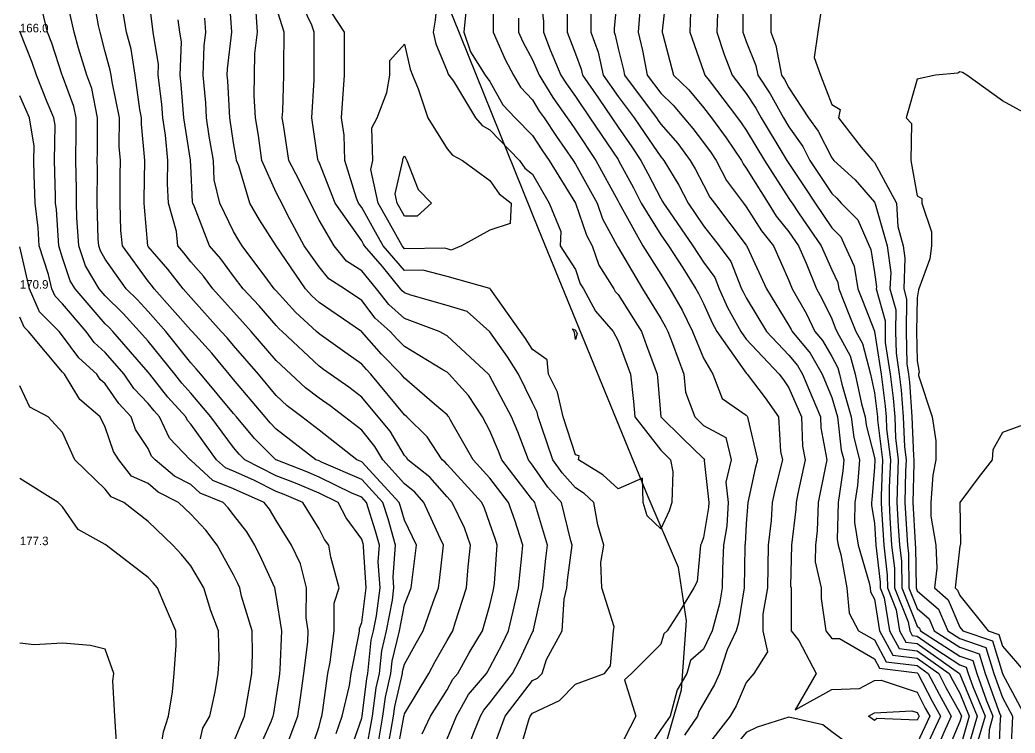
# Model space of a CAD drawing. Extents: x 0 to 495, y 0 to 595.
# Drawn here: x 0 to 116.5, y 398 to 481.4 of the extents above; entities that cross this region are included whole.
import ezdxf

# ---------------------------------------------------------------- set-up
doc = ezdxf.new("R2010")
doc.units = 0
for name, color, linetype in [('CONTOURS_MAJEURES', 3, 'CONTINUOUS'), ('CONTOURS_MINEURES', 8, 'CONTINUOUS'), ('PARCELLE', 4, 'CONTINUOUS'), ('POINTS_COTES', 7, 'CONTINUOUS')]:
    doc.layers.add(name, color=color, linetype=linetype)

msp = doc.modelspace()

# ---------------------------------------------------------------- linework, layer by layer
at = {"layer": 'CONTOURS_MAJEURES'}
for points in [[(40.458, 395.462), (41.265, 399.997), (41.68, 403.319), (42.073, 405.004), (42.341, 407.658), (42.915, 410.001), (43.587, 413.587), (43.776, 414.997), (43.683, 416.314), (43.951, 420.004), (43.081, 423.085), (42.473, 425.001), (39.996, 427.675), (35.277, 429.723), (35.003, 429.856), (34.904, 429.898), (34.649, 429.997), (30, 433.584), (29.29, 434.295), (28.69, 435.005), (24.997, 439.402), (24.499, 440.001), (22.446, 442.445), (20.142, 444.998), (20.004, 445.15), (15.725, 450.005), (15.408, 450.411), (15.001, 450.882), (11.993, 455.001), (11.83, 456.831), (11.722, 459.998), (11.75, 463.252), (11.775, 465.005), (11.627, 466.632), (11.653, 470.002), (10.78, 474.217), (10.671, 474.998), (10.584, 475.583), (9.998, 477.723), (9.391, 479.995), (9.213, 480.78), (8.465, 485.002)], [(50.002, 397.365), (51.106, 399.997), (52.485, 402.519), (54.604, 405.004), (54.745, 405.264), (55.005, 405.689), (56.492, 408.513), (57.19, 410.001), (57.729, 412.271), (58.367, 414.997), (58.745, 418.749), (58.839, 420.004), (57.919, 422.921), (57.197, 425.001), (55.005, 427.822), (53.036, 429.997), (50.377, 434.629), (50.181, 435.005), (50.11, 435.113), (50.002, 435.232), (48.501, 436.504), (44.999, 439.549), (44.626, 440.001), (42.332, 442.334), (39.996, 444.978), (39.984, 444.986), (39.969, 444.998), (35.003, 448.403), (34.168, 449.169), (33.415, 450.005), (30, 455.001), (28.05, 458.05), (26.89, 459.998), (25.622, 464.379), (25.338, 465.005), (25.298, 465.306), (24.997, 467.057), (24.549, 470.002), (24.315, 474.316), (24.251, 474.998), (24.282, 475.714), (24.8, 479.995), (24.475, 484.479)], [(60.862, 485.002), (61.266, 481.264), (61.266, 479.995), (62.039, 477.956), (63.32, 474.998), (63.954, 473.953), (65.001, 472.481), (66.677, 470.002), (70.004, 465.1), (70.043, 465.044), (70.069, 465.005), (71.787, 461.786), (72.706, 459.998), (74.996, 456.292), (75.885, 455.001), (77.56, 452.441), (79.102, 450.005), (79.426, 449.431), (80, 448.257), (80.997, 445.995), (81.55, 444.998), (85.003, 440.121), (85.115, 440.001), (87.223, 437.227), (88.77, 435.005), (89.016, 430.98), (89.244, 429.997), (88.394, 426.603), (88.044, 425.001), (87.9, 422.904), (87.56, 420.004), (87.512, 417.487), (87.472, 414.997), (86.93, 411.93), (86.93, 410.001), (87.488, 407.513), (85.904, 405.004), (85.003, 403.928), (83.808, 401.192), (83.117, 399.997), (80, 395.974)], [(75.724, 485.002), (75.164, 480.163), (75.159, 479.995), (75.247, 479.745), (76.505, 474.998), (78.274, 473.275), (80, 471.216), (80.933, 470.002), (82.651, 467.654), (84.427, 465.005), (84.623, 464.625), (85.003, 464.122), (87.562, 459.998), (88.498, 458.5), (89.995, 456.66), (91.13, 455.001), (92.025, 452.975), (93.213, 450.005), (93.86, 448.866), (94.998, 446.48), (95.422, 445.422), (95.586, 444.998), (97.161, 442.161), (97.73, 440.001), (98.483, 436.521), (98.926, 435.005), (99.039, 434.041), (100.002, 430.249), (100.034, 429.997), (100.002, 429.144), (99.712, 425.29), (99.67, 425.001), (99.661, 424.66), (100.002, 422.574), (100.168, 420.004), (100.679, 415.675), (100.688, 414.997), (101.152, 413.848), (101.773, 410.001), (102.902, 407.9), (105.005, 407.642), (108.738, 405.004), (109.165, 404.17), (109.997, 402.685), (111.105, 399.997), (109.997, 396.166)], [(93.975, 483.978), (93.363, 479.995), (92.938, 477.055), (93.673, 474.998), (94.998, 471.55), (95.981, 470.983), (95.79, 470.002), (98.438, 466.567), (99.776, 465.005), (99.894, 464.898), (100.002, 464.772), (102.579, 459.998), (102.729, 457.274), (103.381, 455.001), (103.574, 453.573), (103.425, 450.005), (103.771, 448.77), (103.706, 444.998), (103.781, 441.224), (103.97, 440.001), (104.087, 439.085), (104.393, 435.005), (104.558, 430.444), (104.615, 429.997), (104.6, 429.593), (104.506, 425.001), (104.768, 420.241), (104.783, 420.004), (104.807, 419.806), (104.875, 414.997), (105.005, 414.676), (107.512, 412.51), (108.584, 410.001), (109.997, 409.085), (113.037, 408.04), (113.977, 405.004), (115, 402.167), (116.152, 399.997), (115.961, 395.959)], [(45.671, 475.669), (45.953, 474.998), (46.595, 473.404), (47.726, 470.002), (50.002, 466.368), (50.625, 465.628), (51.803, 465.005), (55.005, 462.649), (56.088, 461.084), (57.501, 459.998), (57.37, 457.631), (55.005, 456.842), (51.67, 455.001), (50.475, 454.529), (50.002, 454.661), (49.732, 454.732), (44.999, 454.684), (44.724, 455.001), (43.039, 458.04), (41.926, 459.998), (41.062, 463.938), (41.312, 465.005), (41.178, 468.821), (41.802, 470.002), (42.952, 472.954), (43.293, 474.998), (43.293, 476.701), (44.999, 478.625), (45.671, 475.669)], [(27.474, 395), (29.389, 399.387), (29.649, 399.997), (29.698, 400.299), (30, 402.1), (30.361, 404.643), (30.411, 405.004), (30.468, 405.472), (30.664, 410.001), (30, 414.132), (29.817, 414.997), (28.328, 418.331), (27.477, 420.004), (26.549, 421.555), (24.997, 423.547), (24.368, 424.371), (23.78, 425.001), (21.103, 426.101), (20.004, 427.11), (18.079, 428.074), (15.821, 429.997), (15.419, 430.415), (15.001, 431.298), (13.535, 433.537), (13.034, 435.005), (11.565, 436.569), (9.998, 438.862), (9.383, 439.387), (9.012, 440.001), (6.902, 441.906), (4.995, 444.509), (4.583, 444.998), (2.313, 447.316), (1.143, 450.005), (0.002, 454.89)], [(64.805, 444.998), (64.672, 445.327), (65.001, 445.162), (65.059, 445.055), (65.109, 444.998), (65.222, 444.776), (65.001, 444.072), (64.92, 444.917), (64.805, 444.998)], [(99.292, 399.997), (100.002, 400.378), (104.375, 400.627), (105.005, 400.413), (105.145, 400.138), (105.225, 399.997), (105.005, 399.527), (100.282, 399.717), (100.002, 399.492), (99.292, 399.997)]]:
    msp.add_lwpolyline(points, dxfattribs=at)
at = {"layer": 'CONTOURS_MINEURES'}
for points in [[(38.776, 396.221), (39.996, 399.756), (40.038, 399.997), (40.59, 404.41), (40.729, 405.004), (41.12, 408.878), (41.395, 410.001), (41.716, 411.719), (42.157, 414.997), (41.939, 418.059), (42.081, 420.004), (41.622, 421.629), (40.553, 425.001), (39.996, 425.602), (38.935, 426.062), (35.003, 427.974), (33.578, 428.574), (30, 429.97), (29.945, 429.997), (27.471, 432.474), (25.333, 435.005), (24.997, 435.404), (21.182, 440.001), (20.644, 440.641), (20.004, 441.35), (17.085, 444.998), (15.001, 447.331), (13.72, 448.723), (12.434, 450.005), (9.998, 453.468), (9.418, 454.422), (9.225, 455.001), (9.17, 455.828), (9.048, 459.998), (9.078, 464.085), (9.053, 465.005), (9.067, 465.935), (9.097, 470.002), (8.414, 473.416), (7.825, 474.998), (6.855, 478.136), (6.359, 479.995), (5.289, 484.707)], [(40.458, 395.462), (41.265, 399.997), (41.68, 403.319), (42.073, 405.004), (42.341, 407.658), (42.915, 410.001), (43.587, 413.587), (43.776, 414.997), (43.683, 416.314), (43.951, 420.004), (43.081, 423.085), (42.473, 425.001), (39.996, 427.675), (35.277, 429.723), (35.003, 429.856), (34.904, 429.898), (34.649, 429.997), (30, 433.584), (29.29, 434.295), (28.69, 435.005), (24.997, 439.402), (24.499, 440.001), (22.446, 442.445), (20.142, 444.998), (20.004, 445.15), (15.725, 450.005), (15.408, 450.411), (15.001, 450.882), (11.993, 455.001), (11.83, 456.831), (11.722, 459.998), (11.75, 463.252), (11.775, 465.005), (11.627, 466.632), (11.653, 470.002), (10.78, 474.217), (10.671, 474.998), (10.584, 475.583), (9.998, 477.723), (9.391, 479.995), (9.213, 480.78), (8.465, 485.002)], [(42.808, 395), (43.44, 398.44), (43.717, 399.997), (43.86, 401.137), (44.763, 405.004), (44.785, 405.218), (44.999, 406.09), (46.397, 408.605), (47.188, 410.001), (48.352, 413.349), (49.005, 414.997), (49.116, 415.884), (49.573, 420.004), (49.178, 420.827), (47.268, 425.001), (46.21, 426.21), (44.999, 427.16), (42.469, 429.997), (41.554, 431.557), (39.996, 433.44), (37.978, 435.005), (36.292, 436.295), (35.003, 437.196), (33.406, 438.406), (31.704, 440.001), (30, 441.598), (27.065, 444.998), (26.101, 446.103), (24.997, 447.286), (22.562, 450.005), (21.48, 451.482), (20.004, 453.149), (19.191, 454.189), (18.489, 455.001), (18.31, 456.693), (17.376, 459.998), (17.273, 462.271), (17.309, 465.005), (17.058, 467.948), (16.739, 470.002), (16.608, 471.606), (16.172, 474.998), (16.218, 476.214), (15.593, 479.995), (15.001, 484.752)], [(50.002, 397.365), (51.106, 399.997), (52.485, 402.519), (54.604, 405.004), (54.745, 405.264), (55.005, 405.689), (56.492, 408.513), (57.19, 410.001), (57.729, 412.271), (58.367, 414.997), (58.745, 418.749), (58.839, 420.004), (57.919, 422.921), (57.197, 425.001), (55.005, 427.822), (53.036, 429.997), (50.377, 434.629), (50.181, 435.005), (50.11, 435.113), (50.002, 435.232), (48.501, 436.504), (44.999, 439.549), (44.626, 440.001), (42.332, 442.334), (39.996, 444.978), (39.984, 444.986), (39.969, 444.998), (35.003, 448.403), (34.168, 449.169), (33.415, 450.005), (30, 455.001), (28.05, 458.05), (26.89, 459.998), (25.622, 464.379), (25.338, 465.005), (25.298, 465.306), (24.997, 467.057), (24.549, 470.002), (24.315, 474.316), (24.251, 474.998), (24.282, 475.714), (24.8, 479.995), (24.475, 484.479)], [(58.251, 395), (59.558, 399.557), (59.719, 399.997), (59.998, 400.358), (63.152, 401.847), (65.001, 403.726), (68.406, 405.004), (69.132, 405.875), (69.471, 410.001), (69.543, 410.461), (68.094, 414.997), (67.979, 417.978), (68.343, 420.004), (67.625, 422.38), (67.174, 425.001), (66.049, 426.048), (65.001, 426.696), (63.449, 428.448), (62.365, 429.997), (60.985, 434.016), (60.667, 435.005), (60.54, 435.547), (59.998, 436.635), (58.351, 440.001), (57.055, 442.053), (55.005, 444.946), (54.949, 444.998), (52.357, 447.355), (50.002, 448.054), (45.765, 449.238), (44.999, 449.525), (44.745, 449.751), (44.548, 450.005), (42.416, 452.584), (40.325, 455.001), (40.208, 455.213), (39.996, 455.587), (36.913, 459.998), (35.003, 464.8), (34.936, 464.938), (34.9, 465.005), (34.882, 465.127), (34.172, 470.002), (34.433, 474.429), (34.449, 474.998), (34.418, 479.41), (34.428, 479.995), (34.161, 480.838), (32.157, 485.002)], [(48.96, 485.002), (48.586, 481.412), (48.353, 479.995), (48.658, 478.652), (50.002, 475.452), (50.119, 475.115), (50.194, 474.998), (50.728, 474.273), (53.316, 470.002), (54.088, 469.085), (55.005, 468.601), (58.469, 465.005), (59.095, 464.1), (59.998, 463.407), (61.95, 459.998), (63.316, 456.684), (63.243, 455.001), (65.001, 452.249), (65.577, 450.581), (65.944, 450.005), (67.369, 447.368), (69.441, 444.998), (70.004, 443.897), (71.057, 441.055), (71.439, 440.001), (71.808, 436.81), (71.961, 435.005), (74.996, 431.108), (75.558, 430.559), (76.137, 429.997), (76.401, 428.594), (76.31, 425.001), (75.982, 424.017), (74.996, 421.908), (73.423, 423.426), (72.952, 425.001), (72.841, 427.84), (70.004, 426.582), (68.234, 428.23), (65.372, 429.997), (65.459, 430.456), (65.001, 430.584), (63.575, 435.005), (62.9, 437.904), (61.854, 440.001), (61.692, 441.693), (59.998, 442.884), (59.18, 444.179), (58.6, 444.998), (55.069, 449.941), (55.044, 450.005), (55.046, 450.046), (55.005, 450.036), (54.983, 450.028), (50.002, 451.416), (47.159, 452.163), (44.999, 452.141), (42.525, 455.001), (41.623, 456.627), (39.996, 459.49), (39.641, 459.998), (39.406, 460.59), (38.039, 465.005), (37.947, 467.952), (37.647, 470.002), (37.779, 472.221), (37.995, 474.998), (37.995, 477.992), (37.981, 479.995), (35.003, 484.589)], [(55.351, 484.655), (55.379, 479.995), (56.804, 476.798), (57.78, 474.998), (58.57, 473.569), (59.998, 472.08), (60.783, 470.786), (61.34, 470.002), (62.786, 467.79), (64.736, 465.005), (65.001, 464.571), (67.566, 459.998), (68.193, 458.19), (69.902, 455.001), (69.928, 454.925), (70.004, 454.806), (72.847, 450.005), (74.996, 446.505), (75.54, 445.542), (75.806, 444.998), (76.383, 443.612), (77.702, 440.001), (77.888, 437.893), (78.983, 435.005), (79.497, 434.502), (80, 434.015), (82.602, 432.602), (83.246, 429.997), (82.621, 427.379), (82.875, 425.001), (82.727, 422.278), (82.351, 420.004), (82.226, 417.225), (82.192, 414.997), (81.877, 413.122), (81.025, 410.001), (80, 407.855), (78.483, 406.519), (78.035, 405.004), (76.906, 403.093), (76.078, 399.997), (74.996, 398.432), (72.731, 395)], [(60.862, 485.002), (61.266, 481.264), (61.266, 479.995), (62.039, 477.956), (63.32, 474.998), (63.954, 473.953), (65.001, 472.481), (66.677, 470.002), (70.004, 465.1), (70.043, 465.044), (70.069, 465.005), (71.787, 461.786), (72.706, 459.998), (74.996, 456.292), (75.885, 455.001), (77.56, 452.441), (79.102, 450.005), (79.426, 449.431), (80, 448.257), (80.997, 445.995), (81.55, 444.998), (85.003, 440.121), (85.115, 440.001), (87.223, 437.227), (88.77, 435.005), (89.016, 430.98), (89.244, 429.997), (88.394, 426.603), (88.044, 425.001), (87.9, 422.904), (87.56, 420.004), (87.512, 417.487), (87.472, 414.997), (86.93, 411.93), (86.93, 410.001), (87.488, 407.513), (85.904, 405.004), (85.003, 403.928), (83.808, 401.192), (83.117, 399.997), (80, 395.974)], [(69.959, 485.002), (69.552, 480.447), (69.552, 479.995), (69.674, 479.665), (70.004, 478.121), (70.621, 475.616), (70.74, 474.998), (72.925, 472.075), (74.485, 470.002), (74.694, 469.699), (74.996, 469.255), (76.976, 466.982), (78.446, 465.005), (79.041, 464.046), (80, 462.144), (80.73, 460.728), (81.28, 459.998), (85.003, 455.091), (85.037, 455.036), (85.066, 455.001), (85.116, 454.889), (87.386, 450.005), (89.995, 445.695), (90.248, 445.251), (90.369, 444.998), (92.468, 442.47), (93.885, 440.001), (94.998, 437.294), (95.667, 435.005), (96.122, 431.121), (96.407, 429.997), (96.309, 428.689), (95.769, 425.001), (95.65, 420.655), (95.756, 420.004), (96.079, 418.923), (96.784, 414.997), (97.057, 412.056), (98.125, 410.001), (100.002, 408.916), (101.369, 406.37), (105.005, 405.924), (106.306, 405.004), (107.557, 402.557), (108.992, 399.997), (108.109, 398.107), (106.789, 395)], [(75.724, 485.002), (75.164, 480.163), (75.159, 479.995), (75.247, 479.745), (76.505, 474.998), (78.274, 473.275), (80, 471.216), (80.933, 470.002), (82.651, 467.654), (84.427, 465.005), (84.623, 464.625), (85.003, 464.122), (87.562, 459.998), (88.498, 458.5), (89.995, 456.66), (91.13, 455.001), (92.025, 452.975), (93.213, 450.005), (93.86, 448.866), (94.998, 446.48), (95.422, 445.422), (95.586, 444.998), (97.161, 442.161), (97.73, 440.001), (98.483, 436.521), (98.926, 435.005), (99.039, 434.041), (100.002, 430.249), (100.034, 429.997), (100.002, 429.144), (99.712, 425.29), (99.67, 425.001), (99.661, 424.66), (100.002, 422.574), (100.168, 420.004), (100.679, 415.675), (100.688, 414.997), (101.152, 413.848), (101.773, 410.001), (102.902, 407.9), (105.005, 407.642), (108.738, 405.004), (109.165, 404.17), (109.997, 402.685), (111.105, 399.997), (109.997, 396.166)], [(84.632, 485.002), (84.618, 480.38), (84.606, 479.995), (84.704, 479.697), (85.003, 478.938), (86.137, 476.133), (86.344, 474.998), (87.791, 472.792), (89.345, 470.002), (89.995, 468.925), (91.621, 466.629), (92.456, 465.005), (93.469, 463.475), (94.998, 461.131), (95.59, 460.59), (96.099, 459.998), (98.058, 458.057), (99.374, 455.001), (99.577, 454.577), (100.002, 451.905), (100.227, 450.231), (100.218, 450.005), (101.266, 446.264), (101.245, 444.998), (101.27, 443.731), (101.848, 440.001), (102.204, 437.204), (102.369, 435.005), (102.459, 432.546), (102.783, 429.997), (102.696, 427.692), (102.641, 425.001), (102.794, 422.212), (102.937, 420.004), (103.155, 418.154), (103.2, 414.997), (105.005, 410.529), (105.288, 410.284), (105.41, 410.001), (109.997, 407.026), (111.504, 406.509), (111.969, 405.004), (113.084, 401.915), (113.874, 399.997), (113.417, 398.416), (113.281, 395)], [(64.053, 484.053), (64.053, 479.995), (65.001, 477.496), (65.68, 475.676), (65.824, 474.998), (67.701, 472.302), (69.256, 470.002), (70.004, 468.9), (71.593, 466.596), (72.676, 465.005), (73.485, 463.489), (74.996, 460.549), (75.207, 460.209), (75.314, 459.998), (76.006, 458.989), (78.752, 455.001), (80, 453.095), (81.313, 451.317), (81.841, 450.005), (82.809, 447.81), (84.369, 444.998), (85.003, 444.102), (88.855, 440.001), (89.347, 439.353), (89.995, 438.422), (91.463, 435.005), (91.591, 431.595), (91.882, 429.997), (91.028, 426.032), (90.827, 425.001), (90.798, 424.199), (90.29, 420.004), (90.196, 415.198), (90.243, 414.997), (90.243, 410.248), (90.276, 410.001), (91.143, 408.854), (93.175, 405.004), (90.723, 400.725), (94.998, 403.136), (98.238, 403.239), (100.002, 404.185), (100.775, 404.23), (105.005, 402.792), (105.949, 400.944), (106.48, 399.997), (105.005, 396.84)], [(78.522, 483.523), (78.408, 479.995), (80, 475.461), (80.114, 475.113), (80.159, 474.998), (80.658, 474.341), (83.993, 470.002), (84.419, 469.419), (85.003, 468.549), (87.124, 465.005), (89.995, 460.55), (90.215, 460.218), (90.358, 459.998), (91.121, 458.874), (93.771, 455.001), (94.998, 452.219), (95.713, 450.719), (95.827, 450.005), (97.02, 447.021), (97.805, 444.998), (98.588, 443.586), (99.533, 440.001), (100.002, 437.836), (100.322, 435.324), (100.346, 435.005), (100.359, 434.647), (100.95, 429.997), (100.792, 425.79), (100.776, 425.001), (100.821, 424.183), (101.091, 420.004), (101.504, 416.501), (101.526, 414.997), (102.556, 412.446), (102.95, 410.001), (103.668, 408.665), (105.005, 408.501), (109.955, 405.004), (109.969, 404.976), (109.997, 404.926), (112.028, 399.997), (110.821, 395.823)], [(81.657, 483.343), (81.555, 479.995), (82.409, 477.405), (83.356, 474.998), (85.003, 472.827), (86.121, 471.121), (86.745, 470.002), (89.404, 465.597), (89.758, 465.005), (89.995, 464.637), (91.842, 461.846), (93.048, 459.998), (94.998, 457.123), (96.065, 456.066), (96.524, 455.001), (97.645, 452.648), (98.065, 450.005), (98.619, 448.621), (100.002, 445.055), (100.014, 445.01), (100.014, 444.998), (100.014, 444.985), (100.787, 440.001), (101.263, 436.264), (101.357, 435.005), (101.409, 433.597), (101.866, 429.997), (101.744, 426.741), (101.708, 425.001), (101.807, 423.197), (102.014, 420.004), (102.33, 417.327), (102.363, 414.997), (103.959, 411.045), (104.128, 410.001), (104.434, 409.431), (105.005, 409.36), (107.18, 407.824), (109.997, 405.997), (110.737, 405.743), (110.966, 405.004), (111.513, 403.487), (112.951, 399.997), (112.119, 397.119)], [(93.975, 483.978), (93.363, 479.995), (92.938, 477.055), (93.673, 474.998), (94.998, 471.55), (95.981, 470.983), (95.79, 470.002), (98.438, 466.567), (99.776, 465.005), (99.894, 464.898), (100.002, 464.772), (102.579, 459.998), (102.729, 457.274), (103.381, 455.001), (103.574, 453.573), (103.425, 450.005), (103.771, 448.77), (103.706, 444.998), (103.781, 441.224), (103.97, 440.001), (104.087, 439.085), (104.393, 435.005), (104.558, 430.444), (104.615, 429.997), (104.6, 429.593), (104.506, 425.001), (104.768, 420.241), (104.783, 420.004), (104.807, 419.806), (104.875, 414.997), (105.005, 414.676), (107.512, 412.51), (108.584, 410.001), (109.997, 409.085), (113.037, 408.04), (113.977, 405.004), (115, 402.167), (116.152, 399.997), (115.961, 395.959)], [(37.009, 397.989), (37.701, 399.997), (38.567, 403.571), (38.758, 405.004), (39.722, 409.727), (39.757, 410.001), (39.759, 410.238), (39.996, 410.964), (40.538, 414.997), (40.196, 419.804), (40.211, 420.004), (40.163, 420.172), (39.996, 420.701), (38.196, 423.2), (37.248, 425.001), (35.003, 426.092), (32.253, 427.251), (30, 428.129), (26.307, 429.997), (25.652, 430.653), (24.997, 431.428), (22.361, 435.005), (20.004, 437.779), (18.955, 438.953), (18.123, 440.001), (15.001, 443.861), (14.013, 444.998), (12.087, 447.089), (9.998, 449.173), (9.277, 450.005), (7.659, 452.666), (6.881, 455.001), (6.662, 458.332), (6.614, 459.998), (6.626, 461.63), (6.532, 465.005), (6.584, 468.415), (6.596, 470.002), (6.329, 471.334), (4.995, 474.921), (4.964, 474.998), (3.738, 478.737), (3.235, 479.995), (2.608, 482.608)], [(41.949, 396.951), (42.491, 399.997), (42.77, 402.228), (43.418, 405.004), (43.563, 406.438), (44.436, 410.001), (44.999, 413.007), (45.787, 414.997), (46.257, 418.745), (46.396, 420.004), (44.999, 422.916), (44.539, 424.542), (44.394, 425.001), (39.996, 429.748), (39.422, 429.997), (35.003, 433.467), (32.992, 435.005), (31.29, 436.293), (30, 437.503), (27.91, 440.001), (24.997, 443.358), (24.249, 444.249), (23.573, 444.998), (20.004, 448.973), (19.095, 450.005), (17.299, 452.3), (15.001, 454.961), (14.971, 455.001), (14.564, 459.561), (14.549, 459.998), (14.553, 460.447), (14.617, 465.005), (14.232, 469.234), (14.238, 470.002), (14.04, 470.962), (13.474, 474.998), (13.024, 478.02), (12.484, 479.995), (11.965, 483.033)], [(51.946, 395), (53.105, 398.099), (53.901, 399.997), (54.292, 400.711), (55.005, 401.548), (57.652, 405.004), (58.461, 406.542), (59.998, 409.816), (60.099, 410.001), (60.106, 410.108), (61.21, 414.997), (61.547, 418.454), (61.757, 420.004), (60.33, 424.669), (60.248, 425.001), (60.13, 425.133), (59.998, 425.323), (56.389, 429.997), (56.008, 431.003), (55.005, 433.374), (54.151, 435.005), (52.516, 437.515), (50.254, 440.001), (50.002, 440.236), (49.497, 440.505), (44.999, 443.23), (44.122, 444.122), (43.348, 444.998), (41.573, 446.577), (39.996, 448.608), (37.972, 450.005), (36.171, 451.174), (35.003, 452.571), (33.259, 455.001), (31.336, 458.663), (30.653, 459.998), (30.438, 460.437), (30, 461.274), (28.307, 465.005), (27.917, 467.922), (27.56, 470.002), (27.4, 472.598), (27.465, 474.998), (27.507, 477.505), (27.806, 479.995), (27.636, 482.361)], [(55.005, 395.121), (56.782, 399.997), (59.998, 404.166), (60.566, 404.435), (61.126, 405.004), (61.628, 406.633), (63.468, 410.001), (63.705, 413.703), (63.997, 414.997), (64.086, 415.912), (64.64, 420.004), (64.482, 420.523), (63.375, 425.001), (61.79, 426.791), (59.998, 429.353), (59.5, 429.997), (58.262, 433.264), (57.525, 435.005), (55.005, 439.788), (54.921, 439.917), (54.844, 440.001), (50.002, 444.506), (49.081, 444.998), (44.999, 446.527), (43.159, 448.164), (41.729, 450.005), (39.996, 452.102), (38.238, 453.243), (36.768, 455.001), (35.003, 458.038), (33.999, 459.998), (32.687, 462.687), (31.473, 465.005), (30.83, 469.172), (30.71, 470.002), (30.754, 470.755), (30.875, 474.998), (30.869, 475.866), (30.941, 479.995), (30, 482.966)], [(52.226, 482.776), (51.933, 479.995), (52.725, 477.718), (54.452, 474.998), (55.005, 474.247), (56.515, 471.513), (57.964, 470.002), (59.998, 467.908), (61.146, 466.152), (61.949, 465.005), (65.001, 459.998), (66.287, 456.286), (66.976, 455.001), (67.752, 452.753), (69.505, 450.005), (69.68, 449.681), (70.004, 449.311), (72.736, 444.998), (73.347, 443.347), (74.56, 440.001), (74.605, 439.609), (74.996, 435.005), (77.527, 432.531), (80, 430.133), (80.088, 430.085), (80.109, 429.997), (80.088, 429.909), (80.611, 425.001), (80.579, 424.422), (80, 420.913), (79.772, 420.232), (79.666, 420.004), (79.241, 415.756), (78.879, 414.997), (77.168, 412.169), (75.764, 410.001), (75.356, 409.641), (74.996, 408.426), (71.577, 405.004), (70.74, 404.266), (72.097, 399.997), (70.004, 395.966)], [(66.81, 483.191), (66.81, 479.995), (67.677, 477.671), (68.247, 474.998), (70.004, 472.474), (71.865, 470.002), (73.144, 468.147), (74.996, 465.426), (75.193, 465.201), (75.338, 465.005), (77.124, 462.127), (78.197, 459.998), (80, 457.374), (81.829, 455.001), (83.177, 453.178), (84.454, 450.005), (84.622, 449.624), (85.003, 448.937), (87.369, 444.998), (89.995, 442.234), (91.009, 441.014), (91.59, 440.001), (92.701, 437.299), (93.686, 435.005), (93.734, 433.739), (94.416, 429.997), (94.256, 429.256), (93.426, 425.001), (93.306, 421.695), (93.101, 420.004), (93.063, 418.067), (93.778, 414.997), (93.778, 413.779), (94.295, 410.001), (94.998, 409.07), (95.91, 409.09), (100.002, 406.724), (100.603, 405.605), (105.005, 405.064), (105.09, 405.004), (106.753, 401.751), (107.736, 399.997), (105.748, 395.744)], [(72.545, 482.453), (72.339, 479.995), (72.865, 477.861), (73.417, 474.998), (74.996, 472.885), (76.458, 471.462), (77.681, 470.002), (78.76, 468.764), (80, 467.096), (80.883, 465.888), (81.475, 465.005), (82.676, 462.677), (84.695, 459.998), (85.003, 459.593), (86.768, 456.768), (88.205, 455.001), (89.995, 450.962), (90.378, 450.005), (92.054, 447.058), (93.037, 444.998), (93.926, 443.927), (94.998, 442.06), (95.733, 440.735), (95.927, 440.001), (96.183, 438.818), (97.296, 435.005), (97.58, 432.581), (98.236, 429.997), (98.01, 426.989), (97.719, 425.001), (97.655, 422.658), (98.089, 420.004), (99.403, 415.596), (99.511, 414.997), (99.552, 414.548), (100.002, 413.684), (100.596, 410.001), (102.135, 407.135), (105.005, 406.783), (107.522, 405.004), (108.361, 403.363), (109.997, 400.445), (110.182, 399.997), (109.997, 399.358), (108.145, 395)], [(44.025, 395), (44.932, 399.93), (44.944, 399.997), (44.95, 400.046), (44.999, 400.256), (47.845, 405.004), (48.615, 406.389), (50.002, 408.836), (50.413, 409.59), (50.664, 410.001), (50.929, 410.927), (52.266, 414.997), (52.468, 417.465), (52.75, 420.004), (52.02, 422.019), (50.604, 425.001), (50.002, 425.663), (47.978, 427.976), (45.401, 429.997), (45.242, 430.241), (44.999, 430.476), (43.325, 433.33), (41.939, 435.005), (39.996, 437.32), (38.477, 438.481), (36.304, 440.001), (35.547, 440.545), (35.003, 440.929), (30.683, 444.998), (30.326, 445.324), (30, 445.687), (27.989, 447.993), (26.111, 450.005), (24.997, 451.463), (23.501, 453.505), (22.177, 455.001), (20.436, 459.566), (20.225, 459.998), (20.183, 460.177), (20.004, 464.379), (19.977, 464.978), (19.978, 465.005), (19.975, 465.034), (19.203, 470.002), (18.887, 473.883), (18.744, 474.998), (18.894, 478.886), (18.711, 479.995), (18.526, 481.474)], [(47.067, 397.931), (48.062, 399.997), (50.002, 403.088), (50.679, 404.326), (51.257, 405.004), (52.579, 407.427), (54.151, 410.001), (55.005, 412.986), (55.391, 414.611), (55.481, 414.997), (55.535, 415.528), (55.867, 420.004), (55.66, 420.66), (55.005, 422.546), (54.352, 424.349), (54.042, 425.001), (50.002, 429.448), (49.746, 429.741), (49.419, 429.997), (47.677, 432.678), (45.271, 435.005), (44.999, 435.242), (41.078, 440.001), (40.542, 440.546), (39.996, 441.164), (37.766, 442.766), (35.003, 444.714), (34.702, 444.998), (32.247, 447.247), (30, 449.741), (29.877, 449.882), (29.763, 450.005), (28.999, 451.004), (26.029, 455.001), (25.627, 455.631), (24.997, 456.689), (23.385, 459.998), (22.737, 462.738), (22.64, 465.005), (22.164, 467.84), (21.836, 470.002), (21.741, 471.74), (21.439, 474.998), (21.583, 478.415), (21.774, 479.995), (21.654, 481.65)], [(58.358, 481.639), (58.368, 479.995), (58.871, 478.867), (59.998, 476.791), (60.774, 474.998), (62.368, 472.369), (64.052, 470.002), (64.427, 469.428), (65.001, 468.608), (67.409, 465.005), (70.004, 460.242), (70.089, 460.083), (70.133, 459.998), (70.341, 459.66), (72.915, 455.001), (74.996, 451.687), (76.061, 450.005), (77.483, 447.487), (78.698, 444.998), (80, 441.875), (81.089, 440.001), (82.173, 437.175), (85.003, 435.226), (85.098, 435.1), (85.165, 435.005), (85.176, 434.831), (86.299, 429.997), (86.039, 428.96), (85.175, 425.001), (85.003, 422.503), (84.874, 420.133), (84.853, 420.004), (84.846, 419.847), (84.771, 414.997), (84.086, 410.916), (83.836, 410.001), (82.77, 407.771), (81.86, 405.004), (81.294, 403.708), (80, 401.472), (79.452, 400.545), (79.306, 399.997), (77.759, 397.759)], [(87.867, 482.129), (87.86, 479.995), (88.475, 478.473), (89.11, 474.998), (89.461, 474.463), (89.995, 473.504), (92.283, 470.002), (93.408, 468.414), (94.998, 465.321), (95.269, 465.005), (97.742, 462.744), (100.002, 460.114), (100.064, 459.998), (100.068, 459.931), (101.483, 455.001), (101.901, 451.902), (101.822, 450.005), (102.519, 447.517), (102.475, 444.998), (102.525, 442.477), (102.909, 440.001), (103.146, 438.145), (103.381, 435.005), (103.508, 431.495), (103.699, 429.997), (103.648, 428.642), (103.573, 425.001), (103.781, 421.226), (103.86, 420.004), (103.981, 418.98), (104.038, 414.997), (105.005, 412.602), (106.4, 411.397), (106.997, 410.001), (109.997, 408.056), (112.271, 407.275), (112.973, 405.004), (114.655, 400.343), (114.797, 399.997), (114.715, 399.712), (114.527, 395)], [(33.718, 395), (35.003, 398.792), (35.242, 399.758), (35.324, 399.997), (35.427, 400.422), (36.037, 405.004), (36.303, 406.305), (36.777, 410.001), (36.796, 413.203), (37.381, 414.997), (36.406, 418.597), (36.137, 420.004), (35.662, 420.664), (35.003, 421.915), (33.127, 425.001), (30.928, 425.927), (30, 426.289), (27.386, 427.611), (24.997, 428.665), (24.053, 429.053), (23.024, 429.997), (20.004, 434.174), (19.597, 434.597), (19.404, 435.005), (17.328, 437.328), (15.205, 440.001), (15.001, 440.254), (10.876, 444.998), (10.455, 445.455), (9.998, 445.911), (6.45, 450.005), (5.9, 450.909), (4.995, 453.629), (4.549, 455.001), (4.275, 459.278), (4.187, 459.998), (4.163, 460.832), (4.052, 465.005), (4.112, 469.118), (3.968, 470.002), (3.188, 471.809), (1.929, 474.998), (1.453, 476.45), (0.034, 479.995), (0.028, 480.02), (0.002, 480.112)], [(45.671, 475.669), (45.953, 474.998), (46.595, 473.404), (47.726, 470.002), (50.002, 466.368), (50.625, 465.628), (51.803, 465.005), (55.005, 462.649), (56.088, 461.084), (57.501, 459.998), (57.37, 457.631), (55.005, 456.842), (51.67, 455.001), (50.475, 454.529), (50.002, 454.661), (49.732, 454.732), (44.999, 454.684), (44.724, 455.001), (43.039, 458.04), (41.926, 459.998), (41.062, 463.938), (41.312, 465.005), (41.178, 468.821), (41.802, 470.002), (42.952, 472.954), (43.293, 474.998), (43.293, 476.701), (44.999, 478.625), (45.671, 475.669)], [(118.614, 470.002), (115, 471.97), (110.831, 474.998), (110.315, 475.315), (109.997, 475.375), (109.759, 475.236), (107.144, 474.998), (105.005, 474.53), (103.709, 470.002), (104.342, 469.34), (104.245, 465.005), (105.005, 460.853), (105.559, 460.554), (105.542, 459.998), (106.669, 456.667), (106.688, 455.001), (106.497, 453.508), (105.216, 450.005), (105.141, 449.868), (105.005, 448.932), (104.937, 444.998), (105.005, 441.563), (105.228, 440.224), (105.175, 440.001), (105.169, 439.837), (106.75, 435.005), (107.196, 432.195), (107.171, 429.997), (106.827, 428.173), (106.589, 425.001), (106.595, 423.41), (107.167, 420.004), (107.297, 417.297), (107.033, 414.997), (108.624, 413.623), (109.997, 410.409), (110.327, 410.001), (113.804, 408.806), (114.98, 405.004), (115, 404.949), (117.627, 399.997)], [(31.051, 396.05), (32.544, 399.997), (32.85, 402.152), (33.246, 405.004), (33.696, 408.695), (33.752, 410.001), (33.513, 411.488), (33.539, 414.997), (32.819, 417.818), (31.77, 420.004), (30, 422.875), (29.204, 424.206), (28.584, 425.001), (24.997, 426.583), (22.578, 427.577), (20.004, 429.941), (19.967, 429.96), (19.922, 429.997), (17.508, 432.506), (16.325, 435.005), (15.701, 435.703), (15.001, 436.584), (13.345, 438.348), (12.215, 440.001), (9.998, 442.534), (8.702, 443.704), (7.754, 444.998), (4.995, 448.232), (4.119, 449.127), (3.737, 450.005), (3.353, 451.648), (2.264, 455.001), (2.128, 457.129), (1.775, 459.998), (1.679, 463.324), (1.634, 465.005), (1.658, 466.663), (1.115, 470.002), (0.002, 472.583)], [(44.817, 465.187), (44.999, 465.531), (45.286, 465.005), (46.597, 461.598), (48.156, 459.998), (46.504, 458.495), (44.999, 458.471), (44.454, 459.454), (44.145, 459.998), (43.904, 461.093), (44.823, 465.005), (44.817, 465.187)], [(27.474, 395), (29.389, 399.387), (29.649, 399.997), (29.698, 400.299), (30, 402.1), (30.361, 404.643), (30.411, 405.004), (30.468, 405.472), (30.664, 410.001), (30, 414.132), (29.817, 414.997), (28.328, 418.331), (27.477, 420.004), (26.549, 421.555), (24.997, 423.547), (24.368, 424.371), (23.78, 425.001), (21.103, 426.101), (20.004, 427.11), (18.079, 428.074), (15.821, 429.997), (15.419, 430.415), (15.001, 431.298), (13.535, 433.537), (13.034, 435.005), (11.565, 436.569), (9.998, 438.862), (9.383, 439.387), (9.012, 440.001), (6.902, 441.906), (4.995, 444.509), (4.583, 444.998), (2.313, 447.316), (1.143, 450.005), (0.002, 454.89)], [(24.997, 396.928), (26.302, 399.997), (26.823, 403.177), (27.129, 405.004), (27.234, 407.238), (27.195, 410.001), (25.951, 414.044), (25.749, 414.997), (25.517, 415.517), (24.997, 416.541), (23.078, 420.004), (21.747, 421.749), (20.004, 423.616), (18.563, 425.001), (16.191, 426.189), (15.001, 427.202), (13.077, 428.076), (11.595, 429.997), (10.963, 430.963), (9.998, 433.791), (9.382, 435.005), (7.017, 437.025), (5.222, 440.001), (5.103, 440.109), (4.995, 440.256), (1.004, 444.998), (0.508, 445.505), (0.002, 446.667)], [(64.805, 444.998), (64.672, 445.327), (65.001, 445.162), (65.059, 445.055), (65.109, 444.998), (65.222, 444.776), (65.001, 444.072), (64.92, 444.917), (64.805, 444.998)], [(20.589, 395), (21.404, 398.596), (22.216, 399.997), (22.853, 402.854), (23.184, 405.004), (23.309, 406.693), (23.249, 410.001), (22.337, 412.336), (21.534, 414.997), (20.004, 417.591), (18.898, 418.897), (17.883, 420.004), (15.001, 422.76), (12.153, 425.001), (10.671, 425.673), (9.998, 426.547), (6.445, 429.997), (4.995, 433.19), (3.291, 435.005), (1.148, 436.151), (0.002, 438.638)], [(120.004, 435.005), (115, 433.202), (113.84, 431.158), (113.787, 429.997), (112.135, 427.862), (109.997, 425.001), (110.071, 420.078), (110.047, 420.004), (110.034, 419.967), (109.997, 419.9), (109.433, 414.997), (109.736, 414.735), (109.997, 414.124), (113.323, 410.001), (114.571, 409.572), (115, 408.184), (117.74, 405.004)], [(16.291, 395), (16.815, 398.185), (17.402, 399.997), (17.847, 402.845), (18.036, 405.004), (18.307, 408.305), (18.233, 410.001), (16.938, 413.063), (16.099, 414.997), (15.596, 415.592), (15.001, 416.24), (10.088, 420.004), (9.998, 420.073), (6.838, 421.845), (4.995, 424.469), (4.475, 425.001), (0.002, 427.809)], [(0.002, 378.914), (0.354, 379.648), (0.763, 380), (4.995, 384.131), (5.668, 384.324), (7.184, 384.996), (9.998, 388.262), (10.492, 389.509), (10.567, 390.004), (10.721, 390.726), (11.054, 395), (11.327, 396.328), (11.11, 399.997), (10.865, 404.137), (10.99, 405.004), (9.998, 407.823), (8.262, 408.267), (4.995, 408.557), (1.666, 408.335), (0.002, 408.547)], [(99.292, 399.997), (100.002, 400.378), (104.375, 400.627), (105.005, 400.413), (105.145, 400.138), (105.225, 399.997), (105.005, 399.527), (100.282, 399.717), (100.002, 399.492), (99.292, 399.997)], [(99.314, 395), (94.998, 398.178), (93.974, 398.974), (89.995, 399.87), (86.275, 398.723), (85.003, 398.082), (82.448, 395)]]:
    msp.add_lwpolyline(points, dxfattribs=at)
at = {"layer": 'PARCELLE'}
msp.add_lwpolyline([(55.594, 327.428), (60.628, 349.774), (65.556, 365.227), (73.576, 389.626), (77.417, 403.1), (78.004, 411.137), (77.065, 417.398), (73.505, 425.649), (60.709, 456.903), (48.827, 486.391)], dxfattribs=at)

# ---------------------------------------------------------------- texts
at = {"layer": 'POINTS_COTES'}
for s, p in [('166.0', (0.002, 479.995)), ('170.9', (0.002, 450.005)), ('177.3', (0.002, 420.004))]:
    msp.add_text(s, height=1, dxfattribs=at).set_placement(p)

doc.saveas('drawing.dxf')
